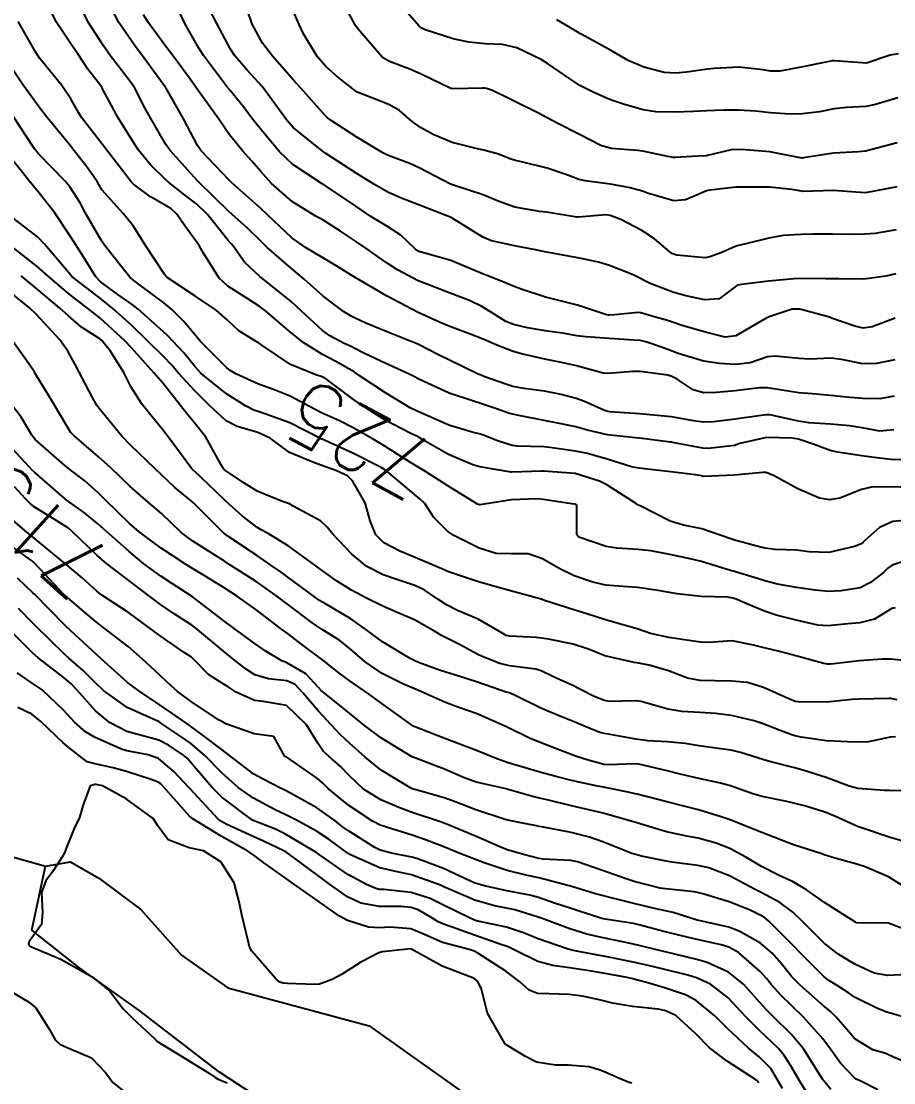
# Model space of a CAD drawing. Header units: metres. Extents: x 298520 to 308411, y 7433745 to 7450750.
# Drawn here: x 299341.6 to 299396.4, y 7449416.8 to 7449483.5 of the extents above; entities that cross this region are included whole.
import ezdxf
from ezdxf.enums import TextEntityAlignment as Align

# ---------------------------------------------------------------- set-up
doc = ezdxf.new("R2010")
doc.units = ezdxf.units.M
doc.header["$LTSCALE"] = 10
for name, color, linetype in [('Cotas', 45, 'Continuous'), ('Curvas de Nivel 1m', 11, 'Continuous'), ('Curvas de Nivel 5m', 15, 'Continuous'), ('Hidrografia', 140, 'Continuous')]:
    doc.layers.add(name, color=color, linetype=linetype)
doc.styles.add('Style-STANDARD', font='STANDARD.shx')

msp = doc.modelspace()

# ---------------------------------------------------------------- linework, layer by layer
at = {"layer": 'Curvas de Nivel 1m', "flags": 128}
for points, elevation in [([(299397.315, 7449455.942), (299396.429, 7449455.931), (299395.207, 7449456.076), (299394.433, 7449456.187), (299392.911, 7449456.407), (299392.437, 7449456.515), (299391.437, 7449456.9), (299390.446, 7449457.22), (299390.062, 7449457.299), (299388.447, 7449457.333), (299386.754, 7449456.955), (299386.531, 7449456.869), (299386.441, 7449456.842), (299384.768, 7449456.647), (299384.438, 7449456.659), (299382.623, 7449457.007), (299382.47, 7449457.036), (299382.443, 7449457.044), (299382.409, 7449457.045), (299380.445, 7449457.285), (299380.169, 7449457.309), (299378.448, 7449457.509), (299377.181, 7449457.8), (299376.452, 7449458), (299375.312, 7449458.234), (299374.456, 7449458.397), (299372.856, 7449458.719), (299372.46, 7449458.798), (299372.209, 7449458.872), (299371.467, 7449459.135), (299370.705, 7449459.386), (299370.466, 7449459.467), (299370.009, 7449459.615), (299368.477, 7449460.116), (299366.793, 7449460.891), (299366.491, 7449461.049), (299366.19, 7449461.203), (299364.501, 7449461.987), (299363.106, 7449462.635), (299362.51, 7449462.947), (299362.314, 7449463.046), (299361.88, 7449463.249), (299360.983, 7449463.729), (299360.521, 7449464.058), (299359.2, 7449465.283), (299358.542, 7449465.888), (299356.768, 7449467.308), (299356.564, 7449467.465), (299355.603, 7449468.355), (299354.915, 7449469.335), (299354.765, 7449469.517), (299354.587, 7449469.717), (299353.272, 7449471.353), (299352.613, 7449472.005), (299351.842, 7449472.588), (299350.83, 7449473.378), (299350.635, 7449473.548), (299349.709, 7449474.459), (299348.946, 7449475.406), (299348.659, 7449475.822), (299347.659, 7449477.42), (299346.701, 7449479.207), (299346.628, 7449479.357), (299346.575, 7449479.432), (299345.754, 7449480.485), (299345.122, 7449481.454), (299344.731, 7449482.027), (299343.752, 7449483.47), (299342.844, 7449485.408)], 728), ([(299396.533, 7449464.84), (299395.093, 7449464.289), (299394.526, 7449464.217), (299393.986, 7449464.327), (299392.532, 7449464.846), (299392.396, 7449464.891), (299390.54, 7449465.409), (299390.05, 7449465.406), (299388.615, 7449464.929), (299388.554, 7449464.909), (299388.533, 7449464.896), (299388.457, 7449464.856), (299386.52, 7449463.717), (299385.844, 7449463.643), (299384.523, 7449463.973), (299383.139, 7449464.382), (299382.529, 7449464.58), (299382.21, 7449464.685), (299381.026, 7449465.023), (299380.535, 7449465.173), (299380.367, 7449465.201), (299378.88, 7449465.047), (299378.562, 7449465.02), (299378.533, 7449465.021), (299378.505, 7449465.023), (299378.383, 7449465.052), (299376.542, 7449465.655), (299375.789, 7449465.842), (299374.549, 7449466.166), (299373.012, 7449466.66), (299372.558, 7449466.82), (299371.821, 7449467.131), (299370.912, 7449467.491), (299370.568, 7449467.619), (299369.743, 7449467.986), (299368.576, 7449468.466), (299366.813, 7449468.956), (299366.581, 7449469.029), (299366.472, 7449469.082), (299366.341, 7449469.194), (299365.439, 7449470.055), (299364.597, 7449470.593), (299363.557, 7449471.23), (299362.612, 7449471.871), (299360.82, 7449473.077), (299360.632, 7449473.2), (299360.502, 7449473.271), (299358.645, 7449474.489), (299357.813, 7449475.298), (299356.673, 7449476.647), (299356.139, 7449477.318), (299355.514, 7449478.15), (299354.701, 7449479.147), (299354.545, 7449479.342), (299353.975, 7449480.083), (299353.031, 7449481.357), (299352.73, 7449481.81), (299351.858, 7449483.369), (299351.051, 7449485.096)], 732), ([(299396.571, 7449467.618), (299395.95, 7449467.466), (299394.567, 7449467.297), (299392.99, 7449467.306), (299392.567, 7449467.317), (299392.147, 7449467.314), (299390.567, 7449467.324), (299390.174, 7449467.306), (299388.565, 7449467.158), (299386.87, 7449466.955), (299386.616, 7449466.905), (299386.562, 7449466.872), (299385.46, 7449466.06), (299384.548, 7449465.987), (299383.291, 7449466.254), (299382.555, 7449466.479), (299381.122, 7449467.022), (299380.749, 7449467.211), (299380.566, 7449467.317), (299380.048, 7449467.555), (299378.574, 7449468.155), (299377.878, 7449468.363), (299376.578, 7449468.625), (299374.718, 7449468.962), (299374.582, 7449468.99), (299374.025, 7449469.106), (299372.586, 7449469.387), (299371.145, 7449469.698), (299370.591, 7449469.929), (299368.603, 7449471.17), (299366.614, 7449471.947), (299365.421, 7449472.408), (299364.626, 7449472.757), (299363.792, 7449473.228), (299362.64, 7449473.952), (299361.853, 7449474.46), (299360.652, 7449475.228), (299360.594, 7449475.271), (299358.676, 7449476.821), (299358.239, 7449477.294), (299357.014, 7449478.992), (299356.786, 7449479.309), (299356.704, 7449479.41), (299355.804, 7449480.413), (299355.004, 7449481.336), (299354.729, 7449481.742), (299353.876, 7449483.349), (299352.872, 7449485.259)], 733), ([(299396.598, 7449470.392), (299395.283, 7449470.166), (299394.595, 7449470.106), (299393.822, 7449470.098), (299392.595, 7449470.124), (299391.374, 7449470.123), (299390.595, 7449470.1), (299389.486, 7449470.029), (299388.592, 7449469.875), (299387.143, 7449469.507), (299386.587, 7449469.375), (299386.287, 7449469.262), (299385.632, 7449468.97), (299384.875, 7449468.682), (299384.579, 7449468.624), (299382.791, 7449468.788), (299382.581, 7449468.853), (299382.483, 7449468.902), (299382.364, 7449469.003), (299381.395, 7449469.822), (299380.596, 7449470.357), (299379.278, 7449471.043), (299378.607, 7449471.297), (299378.333, 7449471.328), (299376.604, 7449471.175), (299376.509, 7449471.176), (299374.609, 7449471.498), (299374.171, 7449471.543), (299372.613, 7449471.804), (299371.564, 7449472.191), (299370.624, 7449472.582), (299368.815, 7449473.168), (299368.634, 7449473.231), (299368.528, 7449473.277), (299366.644, 7449474.26), (299365.998, 7449474.551), (299364.651, 7449475.059), (299364.308, 7449475.223), (299362.667, 7449476.207), (299361.054, 7449477.264), (299360.837, 7449477.421), (299360.686, 7449477.569), (299359.151, 7449479.286), (299358.708, 7449479.784), (299357.369, 7449481.304), (299356.735, 7449482.127), (299356.091, 7449483.32), (299355.748, 7449484.311)], 734), ([(299396.663, 7449475.863), (299395.863, 7449475.646), (299394.658, 7449475.335), (299394.235, 7449475.286), (299392.656, 7449475.198), (299390.758, 7449474.908), (299390.653, 7449474.9), (299390.562, 7449474.911), (299388.656, 7449475.284), (299387.126, 7449475.421), (299386.658, 7449475.439), (299386.215, 7449475.407), (299384.654, 7449475.047), (299384.596, 7449475.038), (299383.753, 7449474.989), (299382.724, 7449474.927), (299382.652, 7449474.927), (299382.584, 7449474.933), (299382.235, 7449475.006), (299380.657, 7449475.324), (299380.321, 7449475.37), (299378.66, 7449475.493), (299378.027, 7449475.695), (299376.673, 7449476.387), (299375.266, 7449477.094), (299374.686, 7449477.408), (299374.023, 7449477.773), (299372.696, 7449478.421), (299372.226, 7449478.654), (299371.213, 7449479.142), (299370.828, 7449479.272), (299370.704, 7449479.288), (299370.568, 7449479.288), (299368.704, 7449479.256), (299368.594, 7449479.281), (299366.713, 7449480.183), (299366.003, 7449480.488), (299364.72, 7449480.968), (299364.29, 7449481.224), (299362.749, 7449482.996), (299362.581, 7449483.243), (299361.937, 7449484.425)], 736), ([(299396.701, 7449478.693), (299395.288, 7449478.261), (299394.692, 7449478.147), (299393.476, 7449478.087), (299392.69, 7449477.992), (299391.781, 7449477.799), (299390.684, 7449477.677), (299389.935, 7449477.667), (299388.685, 7449477.735), (299387.778, 7449477.852), (299386.687, 7449477.918), (299385.756, 7449477.901), (299384.686, 7449477.869), (299383.855, 7449477.819), (299382.691, 7449477.78), (299381.482, 7449477.809), (299380.692, 7449477.924), (299379.451, 7449478.287), (299378.698, 7449478.537), (299378.324, 7449478.681), (299377.488, 7449479.068), (299376.956, 7449479.327), (299376.707, 7449479.47), (299375.731, 7449480.103), (299374.72, 7449480.809), (299374.258, 7449481.105), (299372.734, 7449481.831), (299371.837, 7449482.033), (299370.737, 7449482.08), (299369.712, 7449482.187), (299368.741, 7449482.396), (299366.976, 7449482.962), (299366.751, 7449483.06), (299366.592, 7449483.192), (299365.733, 7449484.176)], 737), ([(299397.759, 7449454.173), (299396.407, 7449454.229), (299395.05, 7449454.21), (299394.405, 7449454.063), (299393.044, 7449453.525), (299392.398, 7449453.41), (299391.765, 7449453.531), (299390.405, 7449454.103), (299388.926, 7449454.925), (299388.416, 7449455.137), (299388.211, 7449455.138), (299386.413, 7449454.96), (299384.498, 7449454.893), (299384.412, 7449454.9), (299384.348, 7449454.917), (299383.945, 7449454.987), (299382.416, 7449455.183), (299382.224, 7449455.204), (299380.418, 7449455.4), (299379.955, 7449455.5), (299378.427, 7449455.975), (299377.172, 7449456.329), (299376.434, 7449456.483), (299374.821, 7449456.712), (299374.438, 7449456.742), (299372.761, 7449456.794), (299372.439, 7449456.836), (299371.516, 7449457.134), (299370.743, 7449457.443), (299370.447, 7449457.545), (299369.93, 7449457.674), (299368.452, 7449458.119), (299367.713, 7449458.438), (299366.461, 7449458.994), (299366.025, 7449459.204), (299364.477, 7449460.141), (299362.825, 7449461.237), (299362.495, 7449461.452), (299361.347, 7449462.103), (299360.506, 7449462.545), (299359.333, 7449463.282), (299358.519, 7449463.937), (299356.922, 7449465.306), (299356.537, 7449465.594), (299355.823, 7449466.041), (299354.556, 7449466.846), (299354.004, 7449467.346), (299353.022, 7449468.912), (299352.776, 7449469.358), (299352.586, 7449469.636), (299351.856, 7449470.632), (299351.35, 7449471.379), (299350.964, 7449471.732), (299350.618, 7449471.936), (299349.688, 7449472.459), (299348.631, 7449473.252), (299348.482, 7449473.412), (299347.864, 7449474.194), (299346.927, 7449475.427), (299346.658, 7449475.772), (299345.358, 7449477.45), (299345.098, 7449477.865), (299344.694, 7449478.617), (299344.123, 7449479.466), (299342.72, 7449481.189), (299342.516, 7449481.482), (299342.204, 7449482.012), (299341.372, 7449483.494)], 727), ([(299396.453, 7449457.814), (299395.562, 7449457.738), (299394.454, 7449457.936), (299393.653, 7449458.07), (299392.456, 7449458.17), (299391.098, 7449458.262), (299390.458, 7449458.37), (299388.639, 7449458.751), (299388.461, 7449458.759), (299388.258, 7449458.73), (299386.458, 7449458.492), (299385.103, 7449458.327), (299384.456, 7449458.305), (299383.85, 7449458.382), (299382.459, 7449458.637), (299380.679, 7449458.81), (299380.461, 7449458.823), (299378.558, 7449458.953), (299378.462, 7449458.963), (299378.391, 7449458.98), (299378.199, 7449459.054), (299377, 7449459.604), (299376.47, 7449459.795), (299375.523, 7449460.039), (299374.474, 7449460.237), (299373.182, 7449460.407), (299372.477, 7449460.55), (299372.036, 7449460.684), (299370.73, 7449461.146), (299370.484, 7449461.243), (299370.313, 7449461.324), (299368.503, 7449462.189), (299367.847, 7449462.52), (299366.513, 7449463.2), (299364.521, 7449464.001), (299363.231, 7449464.528), (299362.529, 7449464.85), (299362.273, 7449464.986), (299361.827, 7449465.251), (299360.547, 7449466.221), (299359.357, 7449467.282), (299358.57, 7449467.958), (299357.011, 7449469.306), (299356.587, 7449469.721), (299355.783, 7449470.511), (299354.854, 7449471.336), (299354.606, 7449471.564), (299352.755, 7449473.359), (299352.634, 7449473.484), (299350.933, 7449475.377), (299350.659, 7449475.757), (299349.718, 7449477.394), (299349.344, 7449478.055), (299348.702, 7449479.294), (299348.629, 7449479.411), (299348.413, 7449479.706), (299347.098, 7449481.426), (299346.731, 7449481.947), (299345.782, 7449483.445), (299345.441, 7449484.131)], 729), ([(299396.504, 7449462.226), (299395.359, 7449461.992), (299394.5, 7449461.971), (299393.15, 7449462.233), (299392.504, 7449462.313), (299391.141, 7449462.266), (299390.504, 7449462.293), (299388.978, 7449462.453), (299388.505, 7449462.398), (299387.414, 7449462.031), (299386.497, 7449461.913), (299385.481, 7449461.987), (299384.5, 7449462.131), (299382.887, 7449462.617), (299382.509, 7449462.758), (299381.825, 7449463.01), (299380.843, 7449463.352), (299380.517, 7449463.423), (299380.098, 7449463.453), (299378.518, 7449463.556), (299377.105, 7449463.658), (299376.519, 7449463.731), (299375.743, 7449463.866), (299374.522, 7449464.043), (299373.405, 7449464.231), (299372.526, 7449464.431), (299372.035, 7449464.634), (299371.242, 7449465.139), (299370.539, 7449465.579), (299369.753, 7449465.949), (299368.551, 7449466.403), (299366.596, 7449467.156), (299366.563, 7449467.169), (299366.521, 7449467.191), (299365.228, 7449467.868), (299364.574, 7449468.287), (299363.248, 7449469.233), (299362.587, 7449469.682), (299361.641, 7449470.302), (299360.6, 7449470.977), (299360.059, 7449471.275), (299358.616, 7449472.142), (299357.296, 7449473.303), (299356.64, 7449474.052), (299356.057, 7449474.729), (299355.495, 7449475.327), (299354.668, 7449476.368), (299353.983, 7449477.347), (299352.701, 7449479.142), (299352.54, 7449479.362), (299352.077, 7449479.999), (299351.071, 7449481.377), (299350.73, 7449481.837), (299349.566, 7449483.398), (299349.253, 7449483.897)], 731), ([(299396.732, 7449481.461), (299396.212, 7449481.364), (299394.723, 7449480.86), (299392.725, 7449481.012), (299392.597, 7449481.01), (299391.959, 7449480.891), (299390.72, 7449480.637), (299389.277, 7449480.365), (299388.717, 7449480.37), (299388.234, 7449480.453), (299386.72, 7449480.618), (299385.154, 7449480.54), (299384.718, 7449480.489), (299383.404, 7449480.305), (299382.715, 7449480.238), (299381.993, 7449480.288), (299380.719, 7449480.606), (299379.739, 7449481.04), (299378.731, 7449481.619), (299377.513, 7449482.291), (299376.748, 7449482.71), (299376.11, 7449483.08), (299375.258, 7449483.592)], 738), ([(299397.09, 7449452.125), (299396.381, 7449452.049), (299395.543, 7449451.681), (299394.615, 7449450.857), (299394.491, 7449450.73), (299394.361, 7449450.634), (299393.981, 7449450.487), (299392.355, 7449450.115), (299391.109, 7449450.149), (299390.356, 7449450.243), (299388.985, 7449450.295), (299388.357, 7449450.379), (299387.915, 7449450.493), (299386.362, 7449450.908), (299386.203, 7449450.962), (299384.379, 7449451.595), (299383.214, 7449451.83), (299382.383, 7449452.068), (299380.487, 7449453.029), (299380.393, 7449453.081), (299380.26, 7449453.166), (299378.406, 7449454.367), (299377.94, 7449454.589), (299376.413, 7449455.08), (299374.415, 7449455.222), (299374.295, 7449455.221), (299372.414, 7449455.162), (299372.371, 7449455.163), (299370.418, 7449455.488), (299369.964, 7449455.611), (299368.429, 7449456.272), (299366.831, 7449457.194), (299366.584, 7449457.337), (299366.445, 7449457.411), (299366.066, 7449457.585), (299364.455, 7449458.428), (299363.167, 7449459.233), (299362.47, 7449459.727), (299360.781, 7449460.973), (299360.491, 7449461.142), (299360.093, 7449461.274), (299358.499, 7449461.919), (299356.64, 7449463.18), (299356.513, 7449463.277), (299356.494, 7449463.292), (299356.454, 7449463.311), (299355.241, 7449464.05), (299354.527, 7449464.728), (299353.831, 7449465.347), (299352.545, 7449466.196), (299350.75, 7449467.387), (299350.654, 7449467.479), (299350.565, 7449467.613), (299349.391, 7449469.402), (299348.601, 7449470.631), (299347.98, 7449471.416), (299346.628, 7449472.908), (299346.443, 7449473.245), (299346.341, 7449473.434), (299345.626, 7449474.428), (299344.82, 7449475.457), (299344.656, 7449475.659), (299343.174, 7449477.475), (299342.689, 7449478.1), (299341.683, 7449479.49), (299340.717, 7449480.932)], 726), ([(299396.524, 7449446.634), (299396.319, 7449446.584), (299395.236, 7449445.924), (299394.305, 7449445.69), (299393.557, 7449445.618), (299392.302, 7449445.49), (299391.664, 7449445.535), (299390.307, 7449445.853), (299389.057, 7449446.177), (299388.315, 7449446.415), (299387.046, 7449446.949), (299386.531, 7449447.163), (299386.326, 7449447.231), (299385.997, 7449447.292), (299384.327, 7449447.346), (299382.828, 7449447.503), (299382.329, 7449447.59), (299381.635, 7449447.712), (299380.332, 7449447.916), (299379.395, 7449447.977), (299378.333, 7449448.049), (299377.506, 7449448.234), (299376.338, 7449448.635), (299375.444, 7449449.089), (299374.352, 7449449.707), (299373.454, 7449450.012), (299372.357, 7449450.026), (299371.439, 7449450.052), (299370.361, 7449450.378), (299368.783, 7449451.166), (299368.376, 7449451.439), (299367.517, 7449452.316), (299366.955, 7449453.192), (299366.666, 7449453.467), (299366.398, 7449453.669), (299364.557, 7449455.219), (299364.414, 7449455.318), (299364.194, 7449455.444), (299362.43, 7449456.354), (299360.489, 7449457.222), (299360.442, 7449457.238), (299360.389, 7449457.271), (299358.453, 7449458.261), (299356.957, 7449458.805), (299356.459, 7449458.96), (299356.201, 7449459.055), (299355.66, 7449459.322), (299354.474, 7449460.076), (299352.876, 7449461.356), (299352.497, 7449461.774), (299351.783, 7449462.648), (299351.104, 7449463.381), (299350.817, 7449463.686), (299350.519, 7449463.987), (299348.924, 7449465.406), (299348.537, 7449465.705), (299347.638, 7449466.327), (299346.558, 7449467.123), (299346.258, 7449467.435), (299345.615, 7449468.486), (299344.995, 7449469.454), (299344.592, 7449470.063), (299343.648, 7449471.47), (299342.626, 7449472.778), (299342.052, 7449473.486), (299340.65, 7449475.232)], 724), ([(299397.862, 7449443.239), (299396.279, 7449443.4), (299395.724, 7449443.4), (299394.277, 7449443.294), (299392.483, 7449443.095), (299392.275, 7449443.087), (299392.044, 7449443.124), (299390.28, 7449443.602), (299389.34, 7449443.862), (299388.285, 7449444.109), (299387.62, 7449444.273), (299386.289, 7449444.556), (299384.809, 7449444.454), (299384.288, 7449444.463), (299383.844, 7449444.542), (299382.29, 7449444.754), (299381.144, 7449445.021), (299380.297, 7449445.3), (299379.925, 7449445.407), (299378.305, 7449445.881), (299377.136, 7449446.242), (299376.314, 7449446.496), (299374.48, 7449447.098), (299374.323, 7449447.146), (299374.259, 7449447.166), (299372.329, 7449447.689), (299371.202, 7449448.008), (299370.334, 7449448.265), (299368.696, 7449448.809), (299368.341, 7449448.936), (299368.176, 7449449.007), (299367.775, 7449449.179), (299366.352, 7449449.798), (299365.381, 7449450.186), (299364.365, 7449450.719), (299363.868, 7449451.225), (299363.52, 7449452.09), (299363.191, 7449453.232), (299362.407, 7449454.62), (299362.09, 7449454.925), (299361.347, 7449455.256), (299360.418, 7449455.6), (299359.912, 7449455.783), (299358.43, 7449456.399), (299357.22, 7449457.302), (299356.446, 7449457.653), (299355.138, 7449458.018), (299354.453, 7449458.392), (299353.408, 7449459.351), (299352.476, 7449460.264), (299351.461, 7449461.375), (299351.014, 7449461.898), (299350.503, 7449462.433), (299349.526, 7449463.4), (299348.522, 7449464.367), (299347.34, 7449465.422), (299346.542, 7449466.065), (299344.75, 7449467.457), (299344.657, 7449467.552), (299344.565, 7449467.677), (299343.047, 7449469.475), (299342.59, 7449469.949), (299340.757, 7449471.352)], 723), ([(299396.651, 7449440.836), (299396.254, 7449440.924), (299396.159, 7449440.936), (299394.253, 7449440.894), (299393.83, 7449440.866), (299392.426, 7449440.711), (299392.25, 7449440.701), (299390.447, 7449440.711), (299390.251, 7449440.749), (299389.834, 7449440.914), (299388.26, 7449441.618), (299387.248, 7449441.93), (299386.264, 7449442.02), (299385.202, 7449442.033), (299384.264, 7449442.056), (299383.472, 7449442.199), (299382.269, 7449442.661), (299381.053, 7449443.022), (299380.274, 7449443.171), (299380.108, 7449443.198), (299378.279, 7449443.618), (299377.246, 7449444.029), (299376.286, 7449444.351), (299374.726, 7449444.658), (299374.289, 7449444.731), (299373.942, 7449444.758), (299372.29, 7449444.836), (299372.062, 7449444.895), (299371.638, 7449445.13), (299370.304, 7449445.911), (299369.008, 7449446.467), (299368.318, 7449446.812), (299367.776, 7449447.178), (299366.903, 7449447.766), (299366.331, 7449448.025), (299365.124, 7449448.424), (299364.338, 7449448.705), (299363.311, 7449449.23), (299362.354, 7449449.995), (299361.169, 7449451.258), (299360.809, 7449451.696), (299360.381, 7449452.088), (299358.664, 7449453.013), (299358.392, 7449453.178), (299358.316, 7449453.215), (299358.031, 7449453.294), (299356.399, 7449453.952), (299355.572, 7449454.49), (299354.412, 7449455.251), (299354.313, 7449455.341), (299354.145, 7449455.615), (299353.173, 7449457.353), (299352.452, 7449458.273), (299351.954, 7449458.864), (299351.556, 7449459.374), (299350.483, 7449460.72), (299349.915, 7449461.396), (299348.509, 7449462.97), (299348.081, 7449463.414), (299346.527, 7449464.838), (299346.201, 7449465.106), (299345.763, 7449465.442), (299344.547, 7449466.389), (299343.267, 7449467.473), (299342.569, 7449468.092), (299340.795, 7449469.498)], 722), ([(299396.545, 7449438.512), (299396.219, 7449438.498), (299394.857, 7449438.213), (299394.216, 7449438.179), (299393.551, 7449438.205), (299392.217, 7449438.27), (299390.622, 7449438.502), (299390.22, 7449438.591), (299389.972, 7449438.665), (299389.298, 7449438.919), (299388.229, 7449439.326), (299387.654, 7449439.516), (299386.236, 7449439.855), (299385.228, 7449439.981), (299384.239, 7449440.039), (299383.123, 7449440.114), (299382.242, 7449440.258), (299380.546, 7449440.73), (299380.249, 7449440.772), (299378.557, 7449440.738), (299378.249, 7449440.804), (299377.59, 7449441.06), (299376.7, 7449441.516), (299376.26, 7449441.755), (299375.085, 7449442.271), (299374.269, 7449442.659), (299373.927, 7449442.763), (299372.272, 7449442.992), (299371.668, 7449443.136), (299370.656, 7449443.524), (299370.278, 7449443.702), (299369.13, 7449444.316), (299368.289, 7449444.739), (299368.006, 7449444.89), (299367.519, 7449445.182), (299366.303, 7449445.866), (299365.159, 7449446.362), (299364.316, 7449446.726), (299363.291, 7449447.23), (299362.328, 7449447.741), (299361.403, 7449448.323), (299360.341, 7449449.081), (299360.087, 7449449.273), (299358.361, 7449450.518), (299357.094, 7449451.309), (299356.618, 7449451.559), (299356.377, 7449451.702), (299355.47, 7449452.41), (299354.438, 7449453.339), (299354.417, 7449453.363), (299354.393, 7449453.378), (299353.827, 7449453.917), (299352.412, 7449455.252), (299352.357, 7449455.305), (299352.304, 7449455.362), (299351.937, 7449455.85), (299350.797, 7449457.385), (299350.645, 7449457.587), (299350.447, 7449457.836), (299349.165, 7449459.403), (299348.479, 7449460.508), (299348.009, 7449461.415), (299347.156, 7449462.774), (299346.642, 7449463.429), (299346.514, 7449463.539), (299345.352, 7449464.278), (299344.528, 7449464.974), (299344.002, 7449465.465), (299342.551, 7449466.681), (299341.557, 7449467.49)], 721), ([(299397.02, 7449431.955), (299396.147, 7449432.216), (299394.22, 7449432.859), (299394.153, 7449432.887), (299392.782, 7449433.503), (299392.162, 7449433.755), (299390.907, 7449434.161), (299390.167, 7449434.358), (299389.711, 7449434.459), (299388.171, 7449434.768), (299387.587, 7449434.946), (299386.18, 7449435.444), (299385.542, 7449435.607), (299384.187, 7449435.896), (299383.017, 7449436.172), (299382.193, 7449436.375), (299380.419, 7449436.809), (299380.2, 7449436.828), (299378.494, 7449436.752), (299378.199, 7449436.785), (299377.16, 7449437.066), (299376.435, 7449437.307), (299376.206, 7449437.395), (299375.707, 7449437.586), (299374.213, 7449438.152), (299373.54, 7449438.434), (299372.222, 7449439.081), (299372.119, 7449439.131), (299370.235, 7449439.959), (299369.02, 7449440.383), (299368.245, 7449440.667), (299367.114, 7449441.187), (299366.512, 7449441.452), (299366.256, 7449441.554), (299365.659, 7449441.806), (299364.266, 7449442.51), (299363.205, 7449443.231), (299362.281, 7449444.027), (299361.603, 7449444.567), (299360.483, 7449445.267), (299360.295, 7449445.388), (299359.926, 7449445.647), (299358.316, 7449446.85), (299357.717, 7449447.299), (299356.907, 7449447.89), (299356.333, 7449448.281), (299354.689, 7449449.337), (299354.346, 7449449.558), (299353.789, 7449449.908), (299352.365, 7449450.819), (299351.63, 7449451.371), (299350.983, 7449451.985), (299350.385, 7449452.55), (299349.403, 7449453.4), (299348.402, 7449454.283), (299347.206, 7449455.422), (299346.423, 7449456.125), (299344.863, 7449457.454), (299344.666, 7449457.678), (299344.449, 7449458.036), (299343.597, 7449459.469), (299342.49, 7449461.305), (299342.376, 7449461.481), (299342.1, 7449461.88), (299340.954, 7449463.496)], 719), ([(299397.566, 7449428.825), (299396.116, 7449429.719), (299394.638, 7449430.342), (299394.128, 7449430.504), (299392.831, 7449430.88), (299392.283, 7449431.036), (299392.135, 7449431.084), (299391.854, 7449431.175), (299390.141, 7449431.74), (299389.287, 7449432.065), (299388.148, 7449432.495), (299387.031, 7449432.951), (299386.156, 7449433.298), (299385.654, 7449433.469), (299384.162, 7449433.926), (299383.321, 7449434.149), (299382.167, 7449434.443), (299380.295, 7449434.905), (299380.172, 7449434.936), (299379.736, 7449435.034), (299378.177, 7449435.349), (299377.81, 7449435.423), (299376.183, 7449435.77), (299375.278, 7449435.998), (299374.191, 7449436.303), (299372.551, 7449436.771), (299372.199, 7449436.874), (299371.469, 7449437.137), (299370.208, 7449437.65), (299369.415, 7449437.954), (299368.215, 7449438.421), (299367.671, 7449438.632), (299366.223, 7449439.185), (299366.192, 7449439.2), (299364.244, 7449440.623), (299363.398, 7449441.229), (299362.261, 7449442.017), (299361.551, 7449442.536), (299360.621, 7449443.265), (299360.422, 7449443.415), (299360.275, 7449443.525), (299359.293, 7449444.27), (299358.29, 7449445.027), (299358.138, 7449445.139), (299357.929, 7449445.295), (299356.311, 7449446.515), (299355.177, 7449447.331), (299354.328, 7449447.885), (299352.968, 7449448.723), (299352.34, 7449449.101), (299352.177, 7449449.199), (299351.886, 7449449.367), (299350.358, 7449450.377), (299348.987, 7449451.404), (299348.378, 7449451.935), (299346.842, 7449453.426), (299346.397, 7449453.865), (299345.563, 7449454.601), (299344.442, 7449455.46), (299344.413, 7449455.483), (299344.284, 7449455.592), (299342.439, 7449457.214), (299342.227, 7449457.483), (299341.567, 7449458.606), (299340.892, 7449459.496)], 718), ([(299398.071, 7449426.052), (299396.121, 7449426.801), (299396.082, 7449426.81), (299394.113, 7449426.829), (299394.083, 7449426.835), (299394.033, 7449426.861), (299392.841, 7449427.63), (299392.095, 7449428.099), (299390.956, 7449428.901), (299390.11, 7449429.397), (299389.228, 7449429.812), (299388.124, 7449430.369), (299387.137, 7449430.95), (299386.138, 7449431.497), (299385.267, 7449431.844), (299384.145, 7449432.15), (299383.437, 7449432.282), (299382.148, 7449432.552), (299380.555, 7449433.026), (299380.154, 7449433.149), (299379.985, 7449433.202), (299378.16, 7449433.712), (299377.078, 7449433.982), (299376.164, 7449434.189), (299374.72, 7449434.541), (299374.169, 7449434.661), (299373.808, 7449434.744), (299372.482, 7449435.125), (299372.174, 7449435.215), (299372.064, 7449435.241), (299370.188, 7449435.674), (299369.392, 7449435.957), (299368.196, 7449436.477), (299367.692, 7449436.672), (299366.311, 7449437.198), (299366.232, 7449437.229), (299366.203, 7449437.242), (299366.115, 7449437.29), (299364.215, 7449438.437), (299363.165, 7449439.231), (299362.234, 7449439.994), (299360.643, 7449441.264), (299360.421, 7449441.434), (299360.256, 7449441.624), (299359.468, 7449442.481), (299358.272, 7449443.172), (299358.184, 7449443.203), (299357.962, 7449443.295), (299356.903, 7449443.934), (299356.283, 7449444.374), (299354.952, 7449445.333), (299354.308, 7449445.802), (299352.415, 7449447.266), (299352.323, 7449447.342), (299351.078, 7449448.127), (299350.335, 7449448.609), (299349.282, 7449449.401), (299348.354, 7449450.175), (299346.928, 7449451.424), (299346.378, 7449451.917), (299345.545, 7449452.603), (299344.393, 7449453.426), (299344.348, 7449453.46), (299342.41, 7449455.142), (299342.237, 7449455.308), (299342.072, 7449455.485), (299340.439, 7449457.226)], 717), ([(299397.291, 7449423.576), (299396.04, 7449423.51), (299395.216, 7449423.673), (299394.046, 7449424.208), (299393.629, 7449424.446), (299392.936, 7449424.877), (299392.063, 7449425.553), (299390.703, 7449426.904), (299390.089, 7449427.503), (299389.28, 7449428.107), (299388.101, 7449428.726), (299387.683, 7449428.944), (299386.115, 7449429.782), (299384.818, 7449430.277), (299384.125, 7449430.432), (299382.491, 7449430.641), (299382.128, 7449430.695), (299380.574, 7449431.026), (299380.134, 7449431.14), (299379.974, 7449431.192), (299378.142, 7449431.922), (299377.297, 7449432.215), (299376.147, 7449432.508), (299374.408, 7449432.839), (299374.151, 7449432.882), (299373.965, 7449432.916), (299372.986, 7449433.118), (299372.282, 7449433.255), (299372.154, 7449433.281), (299371.949, 7449433.339), (299370.165, 7449433.933), (299368.912, 7449434.422), (299368.176, 7449434.685), (299366.33, 7449435.198), (299366.213, 7449435.23), (299366.183, 7449435.242), (299366.105, 7449435.279), (299364.195, 7449436.413), (299363.202, 7449437.23), (299362.212, 7449438.113), (299361.627, 7449438.659), (299361.07, 7449439.257), (299360.236, 7449440.149), (299359.274, 7449441.28), (299358.788, 7449441.815), (299358.26, 7449442.039), (299357.108, 7449442.154), (299356.264, 7449442.41), (299355.707, 7449442.765), (299354.986, 7449443.333), (299354.282, 7449443.912), (299352.542, 7449445.358), (299352.305, 7449445.533), (299351.185, 7449446.25), (299350.317, 7449446.847), (299349.576, 7449447.397), (299348.332, 7449448.339), (299346.925, 7449449.424), (299346.35, 7449449.915), (299344.74, 7449451.455), (299344.542, 7449451.625), (299344.376, 7449451.743), (299343.643, 7449452.205), (299342.388, 7449452.978), (299342.108, 7449453.202), (299341.83, 7449453.488), (299341.138, 7449454.236)], 716), ([(299397.972, 7449417.75), (299396.432, 7449418.381), (299395.98, 7449418.586), (299395.794, 7449418.656), (299395.133, 7449418.848), (299393.993, 7449419.527), (299392.832, 7449420.878), (299392.427, 7449421.294), (299392.02, 7449421.618), (299390.551, 7449422.905), (299390.038, 7449423.439), (299389.373, 7449424.247), (299388.786, 7449424.929), (299388.062, 7449425.554), (299386.715, 7449426.312), (299386.079, 7449426.55), (299384.184, 7449426.979), (299384.083, 7449427.003), (299382.571, 7449427.486), (299382.089, 7449427.588), (299381.387, 7449427.72), (299380.093, 7449428.047), (299378.755, 7449428.385), (299378.098, 7449428.542), (299377.694, 7449428.651), (299376.321, 7449429.077), (299376.104, 7449429.14), (299376.025, 7449429.16), (299374.111, 7449429.655), (299373.416, 7449429.808), (299372.118, 7449430.113), (299370.68, 7449430.589), (299370.128, 7449430.799), (299369.205, 7449431.159), (299368.137, 7449431.6), (299366.995, 7449432.041), (299366.144, 7449432.33), (299364.529, 7449432.836), (299364.15, 7449432.973), (299363.665, 7449433.225), (299362.167, 7449434.212), (299360.894, 7449435.259), (299360.53, 7449435.609), (299360.189, 7449435.898), (299358.262, 7449437.23), (299358.203, 7449437.271), (299358.187, 7449437.275), (299358.145, 7449437.291), (299357.449, 7449438.535), (299356.217, 7449438.703), (299354.434, 7449439.338), (299354.225, 7449439.452), (299353.981, 7449439.589), (299352.244, 7449440.748), (299351.39, 7449441.373), (299350.789, 7449441.913), (299350.263, 7449442.415), (299349.197, 7449443.401), (299348.285, 7449444.192), (299346.681, 7449445.426), (299346.306, 7449445.72), (299345.371, 7449446.502), (299344.322, 7449447.394), (299344.253, 7449447.461), (299342.761, 7449449.054), (299342.362, 7449449.48), (299342.343, 7449449.495), (299342.292, 7449449.532), (299340.364, 7449450.925)], 714), ([(299395.435, 7449416.325), (299394.366, 7449416.864), (299394.089, 7449416.992), (299393.965, 7449417.079), (299393.103, 7449418.002), (299392.469, 7449418.883), (299391.992, 7449419.526), (299390.765, 7449420.902), (299390.02, 7449421.622), (299389.36, 7449422.254), (299388.755, 7449422.929), (299388.429, 7449423.326), (299388.041, 7449423.758), (299386.668, 7449424.954), (299386.066, 7449425.294), (299385.592, 7449425.441), (299384.071, 7449425.775), (299383.086, 7449426.007), (299382.075, 7449426.267), (299380.399, 7449426.707), (299380.08, 7449426.775), (299378.289, 7449427.048), (299378.083, 7449427.095), (299376.602, 7449427.586), (299376.09, 7449427.747), (299375.114, 7449428.069), (299374.096, 7449428.428), (299373.563, 7449428.573), (299372.1, 7449428.841), (299370.705, 7449429.144), (299370.105, 7449429.32), (299369.816, 7449429.445), (299368.119, 7449430.237), (299366.447, 7449430.876), (299366.129, 7449430.961), (299364.854, 7449431.213), (299364.135, 7449431.399), (299363.797, 7449431.563), (299362.147, 7449432.608), (299361.772, 7449432.868), (299361.283, 7449433.253), (299360.165, 7449434.063), (299358.467, 7449434.998), (299358.181, 7449435.135), (299357.867, 7449435.295), (299356.745, 7449435.868), (299356.192, 7449436.179), (299354.665, 7449437.335), (299354.207, 7449437.705), (299352.914, 7449438.655), (299352.221, 7449439.188), (299352.119, 7449439.258), (299351.974, 7449439.364), (299350.24, 7449440.561), (299348.961, 7449441.403), (299348.258, 7449441.935), (299346.589, 7449443.427), (299346.277, 7449443.71), (299344.389, 7449445.459), (299344.344, 7449445.5), (299344.304, 7449445.537), (299342.399, 7449447.479), (299342.324, 7449447.555), (299341.326, 7449448.488)], 713), ([(299392.491, 7449416.351), (299392.042, 7449416.889), (299392.007, 7449416.933), (299391.964, 7449416.998), (299390.759, 7449418.902), (299389.997, 7449419.831), (299388.875, 7449420.927), (299388.439, 7449421.355), (299388.022, 7449421.82), (299387.021, 7449422.95), (299386.045, 7449423.733), (299384.703, 7449424.323), (299384.056, 7449424.517), (299382.063, 7449425.01), (299380.068, 7449425.489), (299379.495, 7449425.609), (299378.071, 7449425.896), (299377.129, 7449426.119), (299376.077, 7449426.443), (299374.321, 7449427.098), (299374.084, 7449427.183), (299372.602, 7449427.636), (299372.089, 7449427.753), (299371.328, 7449427.9), (299370.094, 7449428.247), (299368.196, 7449429.075), (299368.102, 7449429.124), (299368.07, 7449429.138), (299367.988, 7449429.172), (299366.112, 7449429.834), (299365.315, 7449430.008), (299364.119, 7449430.279), (299362.267, 7449431.102), (299362.132, 7449431.177), (299362.037, 7449431.241), (299360.943, 7449432.06), (299360.146, 7449432.595), (299358.884, 7449433.283), (299358.158, 7449433.635), (299357.53, 7449433.932), (299356.173, 7449434.657), (299355.207, 7449435.33), (299354.192, 7449436.255), (299353.113, 7449437.351), (299352.21, 7449438.118), (299351.476, 7449438.632), (299350.354, 7449439.388), (299350.224, 7449439.475), (299350.062, 7449439.555), (299348.237, 7449440.371), (299346.737, 7449441.425), (299346.258, 7449441.893), (299345.489, 7449442.665), (299344.562, 7449443.456), (299344.277, 7449443.705), (299342.475, 7449445.478), (299342.305, 7449445.652), (299341.399, 7449446.579)], 712), ([(299391.453, 7449415.39), (299390.521, 7449416.904), (299389.972, 7449417.841), (299389.556, 7449418.494), (299389.191, 7449418.922), (299388, 7449420.05), (299387.116, 7449420.949), (299386.024, 7449422.105), (299384.916, 7449422.971), (299384.039, 7449423.374), (299383.492, 7449423.538), (299382.046, 7449423.89), (299380.909, 7449424.162), (299380.053, 7449424.357), (299378.418, 7449424.685), (299378.058, 7449424.754), (299376.381, 7449425.075), (299376.113, 7449425.129), (299376.064, 7449425.145), (299375.97, 7449425.174), (299374.07, 7449425.829), (299373.158, 7449426.198), (299372.077, 7449426.552), (299370.291, 7449426.938), (299370.081, 7449426.998), (299369.719, 7449427.154), (299368.091, 7449427.966), (299367.277, 7449428.364), (299366.098, 7449428.733), (299364.4, 7449428.917), (299364.1, 7449428.931), (299363.859, 7449428.982), (299363.277, 7449429.232), (299362.112, 7449429.874), (299360.234, 7449431.166), (299360.133, 7449431.242), (299360.089, 7449431.27), (299358.144, 7449432.422), (299357.559, 7449432.711), (299356.152, 7449433.265), (299356.042, 7449433.321), (299354.174, 7449434.726), (299353.548, 7449435.346), (299352.199, 7449436.956), (299352.01, 7449437.172), (299351.767, 7449437.367), (299350.823, 7449437.995), (299350.212, 7449438.304), (299348.976, 7449438.641), (299348.217, 7449438.854), (299347.125, 7449439.421), (299346.234, 7449440.16), (299345.076, 7449441.448), (299344.676, 7449441.872), (299344.261, 7449442.225), (299342.635, 7449443.476), (299342.278, 7449443.801), (299340.585, 7449445.506)], 711), ([(299387.961, 7449416.763), (299387.819, 7449416.941), (299385.975, 7449418.127), (299384.854, 7449418.971), (299383.996, 7449419.841), (299382.729, 7449420.999), (299382.242, 7449421.233), (299382.016, 7449421.309), (299381.624, 7449421.406), (299380.018, 7449421.573), (299378.754, 7449421.782), (299378.022, 7449421.965), (299376.873, 7449422.223), (299376.025, 7449422.326), (299374.762, 7449422.356), (299374.026, 7449422.394), (299373.513, 7449422.593), (299372.925, 7449423.117), (299372.043, 7449423.78), (299370.29, 7449424.917), (299370.061, 7449425.041), (299369.73, 7449425.153), (299368.067, 7449425.599), (299366.966, 7449426.081), (299366.075, 7449426.449), (299364.738, 7449426.552), (299364.076, 7449426.516), (299363.404, 7449426.558), (299362.08, 7449426.968), (299361.585, 7449427.255), (299360.093, 7449428.296), (299358.688, 7449429.284), (299358.109, 7449429.692), (299356.812, 7449430.62), (299356.13, 7449431.12), (299355.811, 7449431.323), (299354.142, 7449432.271), (299352.362, 7449433.358), (299352.156, 7449433.535), (299350.511, 7449435.385), (299350.353, 7449435.556), (299350.186, 7449435.675), (299349.744, 7449435.838), (299348.192, 7449436.341), (299347.35, 7449436.578), (299346.197, 7449436.819), (299345.713, 7449436.953), (299345.054, 7449437.447), (299344.584, 7449437.832), (299344.21, 7449438.134), (299342.8, 7449439.474), (299342.23, 7449439.935), (299341.357, 7449440.372)], 709), ([(299379.96, 7449416.738), (299379.732, 7449416.805), (299379.203, 7449417.041), (299378.331, 7449417.419), (299377.968, 7449417.564), (299377.262, 7449417.775), (299375.971, 7449417.884), (299375.176, 7449417.883), (299373.973, 7449418.063), (299373.279, 7449418.414), (299372.111, 7449419.128), (299371.985, 7449419.25), (299370.883, 7449421.141), (299370.515, 7449422.659), (299370.284, 7449423.147), (299370.036, 7449423.342), (299369.732, 7449423.459), (299368.047, 7449424.097), (299366.063, 7449425.2), (299364.276, 7449425.002), (299364.059, 7449424.939), (299362.925, 7449424.362), (299362.041, 7449423.783), (299361.717, 7449423.574), (299361.112, 7449423.259), (299360.324, 7449422.973), (299360.03, 7449422.951), (299358.305, 7449423.012), (299358.03, 7449423.04), (299357.84, 7449423.101), (299357.569, 7449423.297), (299356.059, 7449425.05), (299355.925, 7449425.321), (299355.883, 7449425.504), (299355.434, 7449427.326), (299355.269, 7449428.15), (299354.966, 7449429.331), (299354.123, 7449430.656), (299353.024, 7449431.351), (299352.135, 7449431.548), (299350.81, 7449432.05), (299350.148, 7449432.923), (299349.861, 7449433.393), (299348.171, 7449434.615), (299346.679, 7449435.433), (299346.273, 7449435.528), (299346.184, 7449435.531), (299345.893, 7449435.443), (299345.434, 7449434.177), (299345.225, 7449433.449), (299344.876, 7449432.722), (299344.366, 7449431.458), (299344.311, 7449431.278), (299344.125, 7449430.932), (299343.539, 7449430.039), (299343.115, 7449429.47), (299342.83, 7449428.738), (299342.898, 7449427.472), (299342.832, 7449426.716), (299342.065, 7449425.654), (299342.015, 7449425.481), (299342.062, 7449425.4), (299342.219, 7449425.32), (299344.049, 7449424.536), (299346.033, 7449423.44), (299347.13, 7449422.529), (299347.975, 7449421.411), (299347.992, 7449421.389), (299348.013, 7449421.371), (299348.551, 7449420.861), (299349.994, 7449419.512), (299350.047, 7449419.442), (299350.102, 7449419.388), (299351.976, 7449418.245), (299353.406, 7449417.346), (299353.739, 7449417.122), (299353.959, 7449416.99), (299354.527, 7449416.765)], 708), ([(299340.986, 7449422.459), (299342.017, 7449421.856), (299342.493, 7449421.475), (299343.345, 7449420.121), (299343.709, 7449419.463), (299343.989, 7449419.192), (299344.446, 7449418.996), (299345.976, 7449418.343), (299346.863, 7449417.426), (299347.335, 7449416.798), (299347.952, 7449416.277)], 709)]:
    msp.add_lwpolyline(points, dxfattribs=dict(at, elevation=elevation))
at = {"layer": 'Curvas de Nivel 5m', "flags": 128}
for points, elevation in [([(299396.474, 7449459.939), (299395.561, 7449459.761), (299394.472, 7449459.783), (299393.469, 7449459.871), (299392.474, 7449459.97), (299391.306, 7449460.07), (299390.475, 7449460.138), (299389.03, 7449460.372), (299388.478, 7449460.456), (299387.989, 7449460.448), (299386.476, 7449460.267), (299385.285, 7449460.161), (299384.475, 7449460.15), (299383.827, 7449460.34), (299382.823, 7449460.997), (299382.486, 7449461.179), (299382.24, 7449461.25), (299380.49, 7449461.475), (299380.037, 7449461.487), (299378.487, 7449461.348), (299378.162, 7449461.381), (299376.494, 7449461.84), (299375.537, 7449462.05), (299374.5, 7449462.26), (299373.023, 7449462.597), (299372.507, 7449462.741), (299371.48, 7449463.135), (299370.797, 7449463.427), (299370.517, 7449463.551), (299369.866, 7449463.81), (299368.524, 7449464.305), (299367.913, 7449464.566), (299366.533, 7449465.2), (299364.548, 7449466.237), (299362.817, 7449467.237), (299362.564, 7449467.392), (299361.41, 7449468.096), (299360.576, 7449468.618), (299359.44, 7449469.281), (299358.589, 7449469.884), (299357.083, 7449471.305), (299356.61, 7449471.759), (299354.817, 7449473.337), (299354.725, 7449473.429), (299354.635, 7449473.518), (299352.88, 7449475.358), (299352.658, 7449475.686), (299351.781, 7449477.369), (299350.702, 7449479.247), (299350.651, 7449479.329), (299350.619, 7449479.381), (299349.802, 7449480.482), (299349.131, 7449481.404), (299348.731, 7449481.926), (299347.71, 7449483.42), (299346.771, 7449485.197)], 730), ([(299396.635, 7449473.091), (299396.435, 7449473.042), (299395.447, 7449472.852), (299394.763, 7449472.726), (299394.631, 7449472.719), (299392.662, 7449472.86), (299392.632, 7449472.861), (299390.732, 7449472.808), (299390.631, 7449472.813), (299390.035, 7449472.916), (299388.634, 7449473.071), (299386.756, 7449473.08), (299386.634, 7449473.075), (299386.531, 7449473.064), (299385.601, 7449472.97), (299384.747, 7449472.863), (299384.631, 7449472.826), (299383.351, 7449472.264), (299382.621, 7449472.202), (299380.963, 7449472.69), (299380.63, 7449472.814), (299379.856, 7449473.038), (299378.635, 7449473.261), (299377.027, 7449473.464), (299376.638, 7449473.555), (299375.876, 7449473.852), (299374.645, 7449474.268), (299373.121, 7449474.642), (299372.649, 7449474.744), (299372.365, 7449474.839), (299371.579, 7449475.136), (299370.657, 7449475.402), (299370.348, 7449475.462), (299368.663, 7449475.869), (299367.481, 7449476.372), (299366.677, 7449476.812), (299366.144, 7449477.198), (299365.359, 7449477.88), (299364.693, 7449478.273), (299363.023, 7449478.914), (299362.701, 7449479.046), (299362.58, 7449479.12), (299362.426, 7449479.244), (299361.467, 7449480.015), (299360.717, 7449480.664), (299360.185, 7449481.275), (299359.315, 7449482.714), (299359.036, 7449483.287), (299358.76, 7449483.959)], 735), ([(299397.503, 7449449.677), (299396.348, 7449449.307), (299396.076, 7449449.112), (299395.789, 7449448.846), (299394.98, 7449448.21), (299394.333, 7449447.893), (299393.142, 7449447.689), (299392.331, 7449447.661), (299391.502, 7449447.728), (299390.333, 7449447.907), (299389.138, 7449448.119), (299388.337, 7449448.329), (299387.877, 7449448.476), (299386.343, 7449448.926), (299386.24, 7449448.961), (299384.351, 7449449.548), (299383.635, 7449449.709), (299382.358, 7449449.984), (299381.166, 7449450.217), (299380.362, 7449450.296), (299379.036, 7449450.37), (299378.364, 7449450.477), (299376.646, 7449451.076), (299376.506, 7449451.21), (299376.507, 7449453.078), (299376.438, 7449453.124), (299376.393, 7449453.134), (299376.327, 7449453.148), (299374.396, 7449453.441), (299374.031, 7449453.469), (299372.396, 7449453.419), (299370.68, 7449453.146), (299370.392, 7449453.107), (299370.267, 7449453.151), (299368.404, 7449454.296), (299367.865, 7449454.636), (299366.984, 7449455.191), (299366.418, 7449455.538), (299365.551, 7449456.084), (299364.436, 7449456.789), (299363.693, 7449457.227), (299362.45, 7449457.938), (299361.58, 7449458.379), (299360.459, 7449458.886), (299359.701, 7449459.278), (299358.472, 7449459.925), (299357.428, 7449460.351), (299356.484, 7449460.694), (299355.058, 7449461.332), (299354.697, 7449461.539), (299354.497, 7449461.705), (299352.855, 7449463.357), (299352.517, 7449463.752), (299351.787, 7449464.633), (299351.041, 7449465.382), (299350.539, 7449465.79), (299349.071, 7449466.889), (299348.561, 7449467.262), (299348.391, 7449467.412), (299347.644, 7449468.348), (299346.81, 7449469.428), (299346.588, 7449469.748), (299345.606, 7449471.445), (299345.262, 7449472.093), (299344.629, 7449473.085), (299344.311, 7449473.463), (299342.65, 7449475.164), (299342.391, 7449475.483), (299341.823, 7449476.331), (299341.068, 7449477.496)], 725), ([(299397.876, 7449435.124), (299396.177, 7449435.144), (299395.868, 7449435.152), (299394.179, 7449435.269), (299393.632, 7449435.418), (299392.189, 7449435.965), (299390.667, 7449436.434), (299390.198, 7449436.561), (299388.795, 7449436.931), (299388.324, 7449437.058), (299388.204, 7449437.092), (299386.795, 7449437.538), (299386.21, 7449437.673), (299385.392, 7449437.787), (299384.213, 7449437.959), (299383.322, 7449438.101), (299382.215, 7449438.201), (299380.968, 7449438.27), (299380.216, 7449438.376), (299378.596, 7449438.67), (299378.22, 7449438.72), (299377.956, 7449438.789), (299377.287, 7449439.064), (299376.229, 7449439.505), (299375.538, 7449439.783), (299374.241, 7449440.331), (299372.621, 7449441.124), (299372.364, 7449441.239), (299372.254, 7449441.276), (299372.058, 7449441.328), (299370.261, 7449441.957), (299369.095, 7449442.331), (299368.267, 7449442.578), (299367.819, 7449442.727), (299366.556, 7449443.196), (299366.358, 7449443.283), (299366.274, 7449443.325), (299366.031, 7449443.447), (299364.286, 7449444.49), (299363.3, 7449445.23), (299362.303, 7449445.94), (299360.711, 7449446.87), (299360.32, 7449447.097), (299360.066, 7449447.273), (299358.336, 7449448.558), (299357.909, 7449448.867), (299357.27, 7449449.306), (299356.352, 7449449.932), (299354.569, 7449451.139), (299354.372, 7449451.27), (299354.281, 7449451.341), (299352.392, 7449453.226), (299352.324, 7449453.293), (299352.247, 7449453.362), (299351.222, 7449454.199), (299350.409, 7449454.966), (299349.969, 7449455.394), (299348.435, 7449456.855), (299347.89, 7449457.416), (299346.46, 7449459.157), (299346.346, 7449459.316), (299346.279, 7449459.433), (299346.053, 7449459.852), (299345.21, 7449461.449), (299344.963, 7449461.918), (299344.506, 7449462.754), (299343.993, 7449463.465), (299342.529, 7449465.07), (299342.088, 7449465.484), (299340.551, 7449466.721)], 720), ([(299397.324, 7449420.827), (299396.017, 7449421.217), (299395.423, 7449421.442), (299394.026, 7449422.14), (299393.587, 7449422.425), (299392.887, 7449422.877), (299392.351, 7449423.2), (299392.038, 7449423.447), (299390.606, 7449424.904), (299390.061, 7449425.468), (299388.591, 7449426.932), (299388.308, 7449427.16), (299388.086, 7449427.291), (299387.42, 7449427.616), (299386.095, 7449428.157), (299384.434, 7449428.642), (299384.1, 7449428.73), (299383.886, 7449428.768), (299382.102, 7449428.957), (299381.749, 7449429.014), (299380.109, 7449429.419), (299379.543, 7449429.604), (299378.119, 7449430.118), (299376.543, 7449430.658), (299376.128, 7449430.74), (299374.39, 7449430.837), (299374.13, 7449430.875), (299373.161, 7449431.115), (299372.361, 7449431.353), (299372.136, 7449431.422), (299371.671, 7449431.601), (299370.144, 7449432.275), (299368.271, 7449433.05), (299368.152, 7449433.096), (299368.098, 7449433.117), (299367.927, 7449433.173), (299366.161, 7449433.763), (299365.304, 7449434.071), (299364.173, 7449434.559), (299363.102, 7449435.231), (299362.191, 7449436.082), (299361.629, 7449436.68), (299360.96, 7449437.259), (299360.561, 7449437.619), (299360.211, 7449438.118), (299359.504, 7449439.277), (299358.241, 7449440.486), (299356.81, 7449440.746), (299356.245, 7449440.793), (299355.079, 7449441.332), (299354.574, 7449441.654), (299354.258, 7449441.847), (299353.351, 7449442.436), (299352.441, 7449443.358), (299352.275, 7449443.516), (299351.82, 7449443.827), (299350.295, 7449444.873), (299349.596, 7449445.397), (299348.312, 7449446.33), (299346.626, 7449447.427), (299346.325, 7449447.667), (299345.398, 7449448.509), (299344.342, 7449449.389), (299344.257, 7449449.461), (299342.366, 7449451.033), (299341.79, 7449451.489), (299341.027, 7449452.148)], 715), ([(299389.447, 7449416.407), (299389.159, 7449416.922), (299388.703, 7449417.662), (299387.978, 7449418.404), (299387.314, 7449418.947), (299386.001, 7449420.165), (299385.21, 7449420.968), (299384.023, 7449421.953), (299383.335, 7449422.3), (299382.03, 7449422.736), (299381.125, 7449423.019), (299380.037, 7449423.314), (299379.684, 7449423.387), (299378.042, 7449423.686), (299377.313, 7449423.799), (299376.047, 7449423.99), (299374.99, 7449424.149), (299374.052, 7449424.386), (299372.578, 7449425.122), (299372.243, 7449425.306), (299372.065, 7449425.366), (299371.734, 7449425.465), (299370.072, 7449426.059), (299368.679, 7449426.562), (299368.079, 7449426.755), (299367.791, 7449426.886), (299367.332, 7449427.181), (299366.54, 7449427.646), (299366.089, 7449427.799), (299365.448, 7449427.848), (299364.089, 7449427.861), (299362.924, 7449428.07), (299362.095, 7449428.455), (299360.949, 7449429.262), (299360.112, 7449429.887), (299358.199, 7449431.289), (299358.133, 7449431.332), (299356.797, 7449431.968), (299356.142, 7449432.263), (299354.448, 7449433.039), (299354.151, 7449433.195), (299353.949, 7449433.342), (299352.181, 7449435.259), (299352.09, 7449435.361), (299351.166, 7449436.349), (299350.201, 7449437.153), (299349.557, 7449437.396), (299348.205, 7449437.639), (299347.878, 7449437.741), (299346.213, 7449438.477), (299345.613, 7449438.835), (299344.921, 7449439.45), (299344.234, 7449440.18), (299342.871, 7449441.474), (299342.257, 7449441.898), (299341.306, 7449442.537)], 710)]:
    msp.add_lwpolyline(points, dxfattribs=dict(at, elevation=elevation))
at = {"layer": 'Hidrografia'}
for points in [[(299338.105, 7449431.792), (299343.086, 7449430.393)], [(299360.894, 7449412.949), (299354.025, 7449417.443), (299348.963, 7449421.336), (299345.244, 7449423.976), (299342.235, 7449426.366), (299343.086, 7449430.393), (299344.654, 7449430.661), (299346.446, 7449429.632), (299349.089, 7449427.663), (299351.643, 7449424.799), (299354.555, 7449422.741), (299363.446, 7449420.351), (299369.673, 7449415.921)]]:
    msp.add_lwpolyline(points, dxfattribs=at)

# ---------------------------------------------------------------- texts
at = {"layer": 'Cotas', "style": 'Style-STANDARD'}
for s, rotation, p in [('725', 151.61258, (299362.83, 7449457.201, 725)), ('715', 137.82466, (299342.666, 7449451.491, 715))]:
    msp.add_text(s, height=4, rotation=rotation, dxfattribs=at).set_placement(p, align=Align.MIDDLE_CENTER)

doc.saveas('drawing.dxf')
